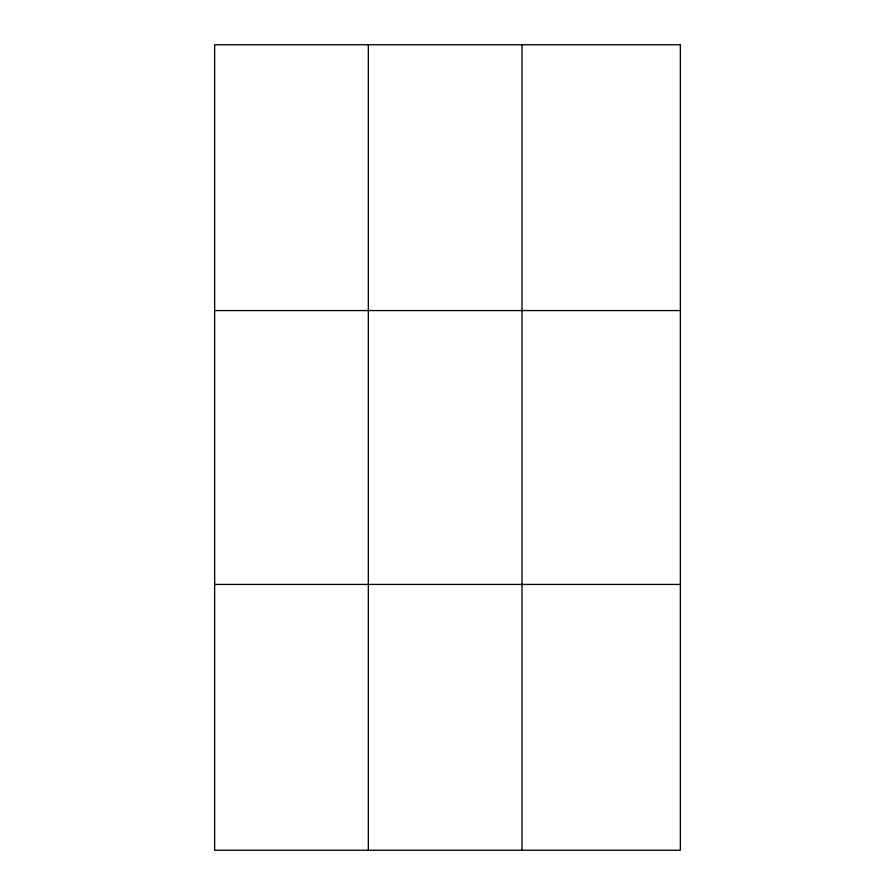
<?xml version="1.0" encoding="UTF-8"?>
<svg xmlns="http://www.w3.org/2000/svg" width="895" height="895" viewBox="0 0 895 895"><rect width="100%" height="100%" fill="white"/><g stroke="black" fill="none" stroke-linecap="round" stroke-linejoin="round"><path stroke-width="1.34" d="M368.326 44.75L368.326 850.25M522.02 44.75L522.02 850.25M214.643 310.565L680.357 310.565M214.643 584.435L680.357 584.435M680.357 44.75L680.357 850.25L214.643 850.25L214.643 44.75L680.357 44.75"/></g></svg>
